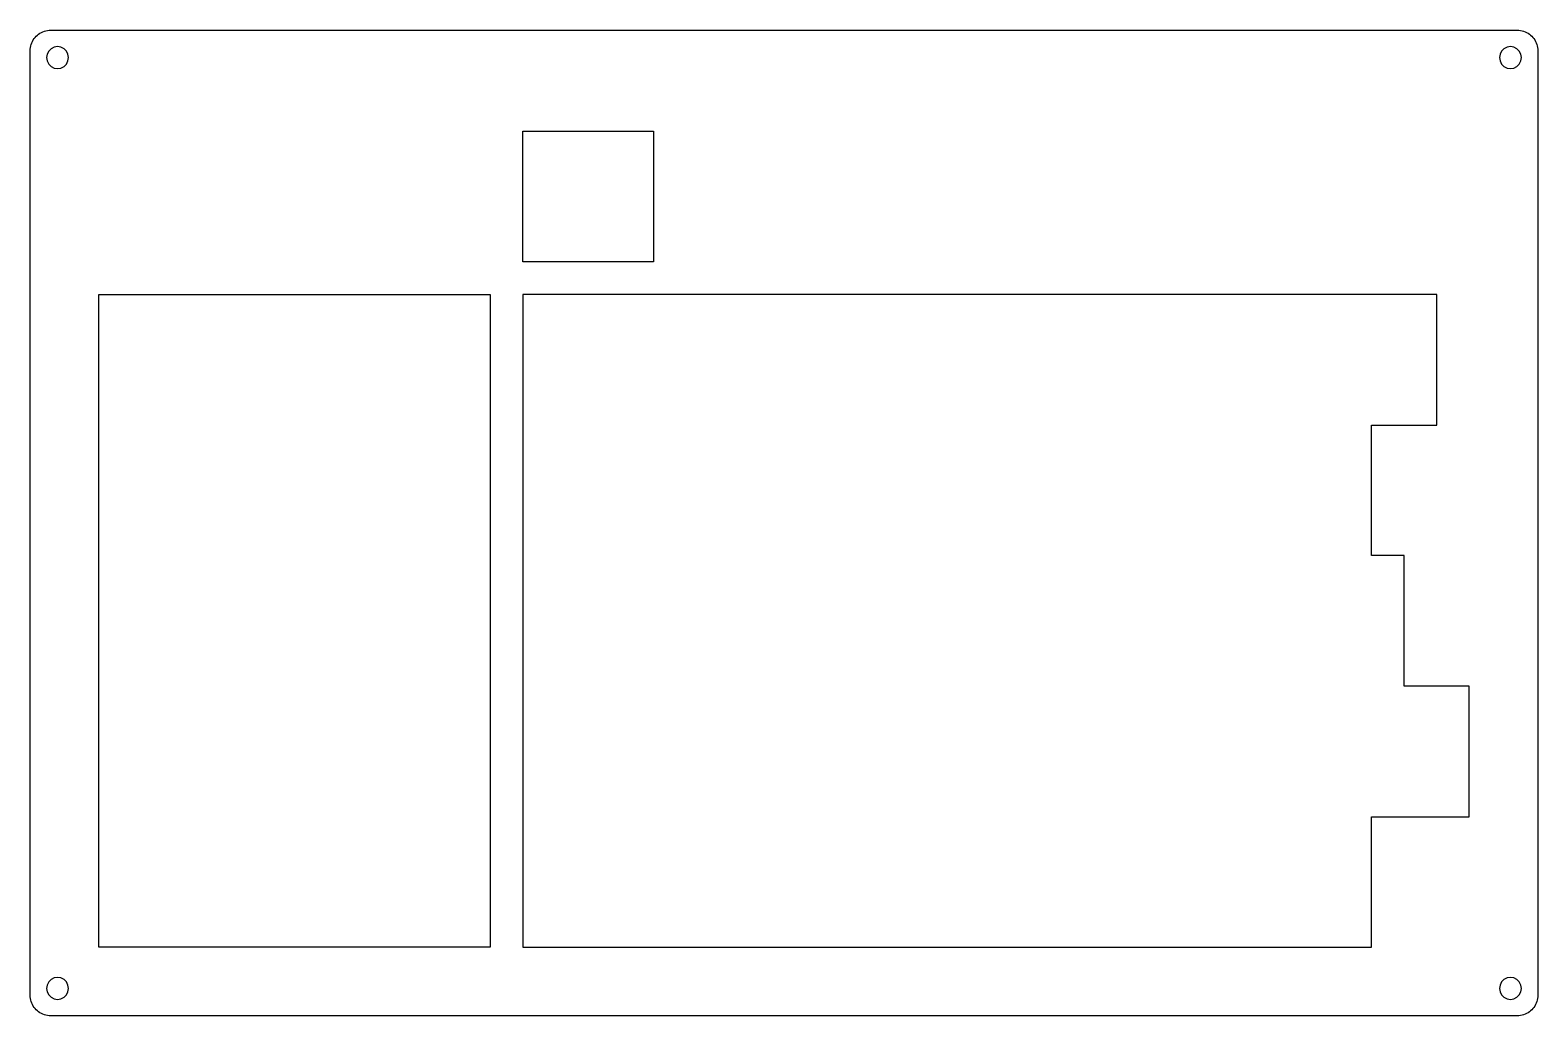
# Model space of a CAD drawing. Extents: x 0 to 220, y 0 to 144.
import ezdxf

# ---------------------------------------------------------------- set-up
doc = ezdxf.new("R2010")
doc.units = 0
doc.layers.get('0').update_dxf_attribs({"linetype": 'CONTINUOUS'})

msp = doc.modelspace()

# ---------------------------------------------------------------- linework, layer by layer
at = {"color": 0}
for p, q in [((0.666972, 142.955), (0.813043, 143.14)), ((0.813043, 143.14), (0.972894, 143.313)), ((0.972894, 143.313), (1.14653, 143.473)), ((1.14653, 143.473), (1.33119, 143.619)), ((1.33119, 143.619), (1.52687, 143.749)), ((1.52687, 143.749), (1.73357, 143.865)), ((1.73357, 143.865), (1.94717, 143.962)), ((1.94717, 143.962), (2.16765, 144.045)), ((2.16765, 144.045), (2.39503, 144.108)), ((2.39503, 144.108), (2.62516, 144.155)), ((2.62516, 144.155), (2.85943, 144.181)), ((2.85943, 144.181), (3.09507, 144.191)), ((3.09507, 144.191), (217.121, 144.191)), ((217.121, 144.191), (217.357, 144.181)), ((217.357, 144.181), (217.591, 144.155)), ((217.591, 144.155), (217.821, 144.108)), ((217.821, 144.108), (218.048, 144.045)), ((218.048, 144.045), (218.269, 143.962)), ((218.269, 143.962), (218.482, 143.865)), ((218.482, 143.865), (218.689, 143.749)), ((218.689, 143.749), (218.885, 143.619)), ((218.885, 143.619), (219.069, 143.473)), ((219.069, 143.473), (219.243, 143.313)), ((219.243, 143.313), (219.403, 143.14)), ((219.403, 143.14), (219.549, 142.955)), ((0.095085, 141.191), (0.104731, 141.427)), ((0.095085, 3.36517), (0.095085, 141.191)), ((0.104731, 141.427), (0.130914, 141.661)), ((0.130914, 141.661), (0.177767, 141.891)), ((0.177767, 141.891), (0.241157, 142.118)), ((0.241157, 142.118), (0.323839, 142.339)), ((0.323839, 142.339), (0.421679, 142.553)), ((0.421679, 142.553), (0.537436, 142.759)), ((0.537436, 142.759), (0.666972, 142.955)), ((2.80017, 141.133), (2.57418, 140.685)), ((3.15295, 141.486), (2.80017, 141.133)), ((3.6008, 141.712), (3.15295, 141.486)), ((4.09554, 141.791), (3.6008, 141.712)), ((4.58886, 141.712), (4.09554, 141.791)), ((5.03534, 141.486), (4.58886, 141.712)), ((5.38949, 141.133), (5.03534, 141.486)), ((5.61689, 140.685), (5.38949, 141.133)), ((214.826, 141.133), (214.599, 140.685)), ((215.181, 141.486), (214.826, 141.133)), ((215.627, 141.712), (215.181, 141.486)), ((216.122, 141.791), (215.627, 141.712)), ((216.615, 141.712), (216.122, 141.791)), ((217.062, 141.486), (216.615, 141.712)), ((217.416, 141.133), (217.062, 141.486)), ((217.642, 140.685), (217.416, 141.133)), ((219.549, 142.955), (219.679, 142.759)), ((219.679, 142.759), (219.794, 142.553)), ((219.794, 142.553), (219.892, 142.339)), ((219.892, 142.339), (219.975, 142.118)), ((219.975, 142.118), (220.038, 141.891)), ((220.038, 141.891), (220.085, 141.661)), ((220.085, 141.661), (220.111, 141.427)), ((220.111, 141.427), (220.121, 141.191)), ((220.121, 141.191), (220.121, 3.36517)), ((2.57418, 140.685), (2.49425, 140.191)), ((2.49425, 140.191), (2.57418, 139.697)), ((2.57418, 139.697), (2.80017, 139.251)), ((2.80017, 139.251), (3.15295, 138.897)), ((3.15295, 138.897), (3.6008, 138.669)), ((3.6008, 138.669), (4.09554, 138.591)), ((4.09554, 138.591), (4.58886, 138.669)), ((4.58886, 138.669), (5.03534, 138.897)), ((5.03534, 138.897), (5.38949, 139.251)), ((5.38949, 139.251), (5.61689, 139.697)), ((5.69542, 140.191), (5.61689, 140.685)), ((5.61689, 139.697), (5.69542, 140.191)), ((214.599, 140.685), (214.522, 140.191)), ((214.522, 140.191), (214.599, 139.697)), ((214.599, 139.697), (214.826, 139.251)), ((214.826, 139.251), (215.181, 138.897)), ((215.181, 138.897), (215.627, 138.669)), ((215.627, 138.669), (216.122, 138.591)), ((216.122, 138.591), (216.615, 138.669)), ((216.615, 138.669), (217.062, 138.897)), ((217.062, 138.897), (217.416, 139.251)), ((217.416, 139.251), (217.642, 139.697)), ((217.722, 140.191), (217.642, 140.685)), ((217.642, 139.697), (217.722, 140.191)), ((72.0065, 129.43), (91.0579, 129.43)), ((72.0065, 110.378), (72.0065, 129.43)), ((91.0579, 129.43), (91.0579, 110.378)), ((91.0579, 110.378), (72.0065, 110.378)), ((10.0941, 105.617), (67.2469, 105.617)), ((10.0941, 10.3642), (10.0941, 105.617)), ((67.2469, 105.617), (67.2469, 10.3642)), ((72.0065, 105.617), (72.0065, 10.3642)), ((205.358, 105.617), (72.0065, 105.617)), ((205.358, 86.5643), (205.358, 105.617)), ((195.833, 67.5171), (195.833, 86.5643)), ((195.833, 86.5643), (205.358, 86.5643)), ((200.597, 67.5171), (195.833, 67.5171)), ((200.597, 48.4671), (200.597, 67.5171)), ((210.122, 48.4671), (200.597, 48.4671)), ((210.122, 29.4142), (210.122, 48.4671)), ((195.833, 10.3642), (195.833, 29.4142)), ((195.833, 29.4142), (210.122, 29.4142)), ((67.2469, 10.3642), (10.0941, 10.3642)), ((72.0065, 10.3642), (195.833, 10.3642)), ((2.57418, 4.85895), (2.49425, 4.36425)), ((2.80017, 5.30546), (2.57418, 4.85895)), ((3.15295, 5.65961), (2.80017, 5.30546)), ((3.6008, 5.88698), (3.15295, 5.65961)), ((4.09554, 5.96417), (3.6008, 5.88698)), ((4.58886, 5.88698), (4.09554, 5.96417)), ((5.03534, 5.65961), (4.58886, 5.88698)), ((5.38949, 5.30546), (5.03534, 5.65961)), ((5.61689, 4.85895), (5.38949, 5.30546)), ((5.69542, 4.36425), (5.61689, 4.85895)), ((214.599, 4.85895), (214.522, 4.36425)), ((214.826, 5.30546), (214.599, 4.85895)), ((215.181, 5.65961), (214.826, 5.30546)), ((215.627, 5.88698), (215.181, 5.65961)), ((216.122, 5.96417), (215.627, 5.88698)), ((216.615, 5.88698), (216.122, 5.96417)), ((217.062, 5.65961), (216.615, 5.88698)), ((217.416, 5.30546), (217.062, 5.65961)), ((217.642, 4.85895), (217.416, 5.30546)), ((217.722, 4.36425), (217.642, 4.85895)), ((0.104731, 3.12952), (0.095085, 3.36517)), ((0.130914, 2.89526), (0.104731, 3.12952)), ((0.177767, 2.66513), (0.130914, 2.89526)), ((0.241157, 2.43775), (0.177767, 2.66513)), ((0.323839, 2.21726), (0.241157, 2.43775)), ((0.421679, 2.00367), (0.323839, 2.21726)), ((2.49425, 4.36425), (2.57418, 3.87092)), ((2.57418, 3.87092), (2.80017, 3.42442)), ((2.80017, 3.42442), (3.15295, 3.07027)), ((3.15295, 3.07027), (3.6008, 2.84427)), ((3.6008, 2.84427), (4.09554, 2.76435)), ((4.09554, 2.76435), (4.58886, 2.84427)), ((4.58886, 2.84427), (5.03534, 3.07027)), ((5.03534, 3.07027), (5.38949, 3.42442)), ((5.38949, 3.42442), (5.61689, 3.87092)), ((5.61689, 3.87092), (5.69542, 4.36425)), ((214.522, 4.36425), (214.599, 3.87092)), ((214.599, 3.87092), (214.826, 3.42442)), ((214.826, 3.42442), (215.181, 3.07027)), ((215.181, 3.07027), (215.627, 2.84427)), ((215.627, 2.84427), (216.122, 2.76435)), ((216.122, 2.76435), (216.615, 2.84427)), ((216.615, 2.84427), (217.062, 3.07027)), ((217.062, 3.07027), (217.416, 3.42442)), ((217.416, 3.42442), (217.642, 3.87092)), ((217.642, 3.87092), (217.722, 4.36425)), ((219.892, 2.21726), (219.794, 2.00367)), ((219.975, 2.43775), (219.892, 2.21726)), ((220.038, 2.66513), (219.975, 2.43775)), ((220.085, 2.89526), (220.038, 2.66513)), ((220.111, 3.12952), (220.085, 2.89526)), ((220.121, 3.36517), (220.111, 3.12952)), ((0.537436, 1.79696), (0.421679, 2.00367)), ((0.666972, 1.60128), (0.537436, 1.79696)), ((0.813043, 1.41662), (0.666972, 1.60128)), ((0.972894, 1.24299), (0.813043, 1.41662)), ((1.14653, 1.08314), (0.972894, 1.24299)), ((1.33119, 0.937066), (1.14653, 1.08314)), ((1.52687, 0.80753), (1.33119, 0.937066)), ((1.73357, 0.691776), (1.52687, 0.80753)), ((1.94717, 0.593933), (1.73357, 0.691776)), ((2.16765, 0.511253), (1.94717, 0.593933)), ((2.39503, 0.447862), (2.16765, 0.511253)), ((2.62516, 0.40101), (2.39503, 0.447862)), ((2.85943, 0.374826), (2.62516, 0.40101)), ((3.09507, 0.365181), (2.85943, 0.374826)), ((217.121, 0.365181), (3.09507, 0.365181)), ((217.357, 0.374826), (217.121, 0.365181)), ((217.591, 0.40101), (217.357, 0.374826)), ((217.821, 0.447862), (217.591, 0.40101)), ((218.048, 0.511253), (217.821, 0.447862)), ((218.269, 0.593933), (218.048, 0.511253)), ((218.482, 0.691776), (218.269, 0.593933)), ((218.689, 0.80753), (218.482, 0.691776)), ((218.885, 0.937066), (218.689, 0.80753)), ((219.069, 1.08314), (218.885, 0.937066)), ((219.243, 1.24299), (219.069, 1.08314)), ((219.403, 1.41662), (219.243, 1.24299)), ((219.549, 1.60128), (219.403, 1.41662)), ((219.679, 1.79696), (219.549, 1.60128)), ((219.794, 2.00367), (219.679, 1.79696))]:
    msp.add_line(p, q, dxfattribs=at)

doc.saveas('drawing.dxf')
